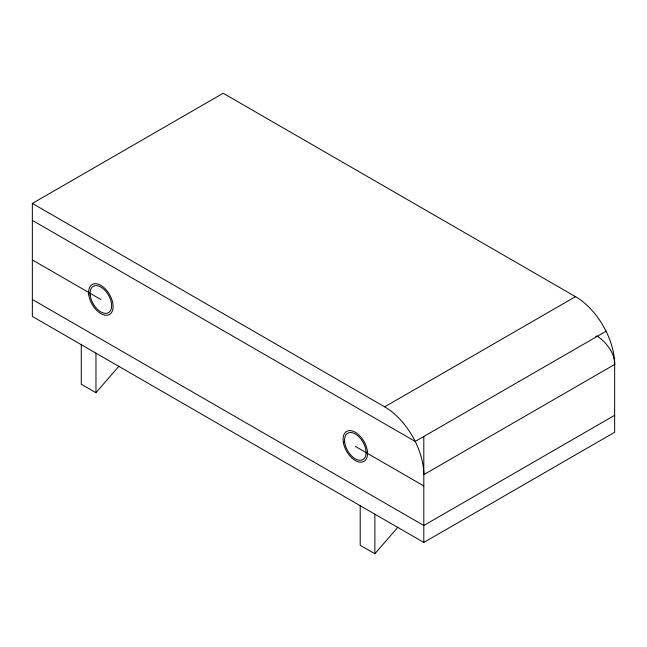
<?xml version="1.0" encoding="UTF-8"?>
<svg xmlns="http://www.w3.org/2000/svg" width="647" height="647" viewBox="0 0 647 647"><rect width="100%" height="100%" fill="white"/><g stroke="black" fill="none" stroke-linecap="round" stroke-linejoin="round"><path stroke-width="0.97" d="M81.279 344.689L81.279 384.237L95.966 392.713L119.016 366.097M360.201 505.719L360.201 545.275L374.88 553.751L397.937 527.127M32.35 203.433L223.191 93.249L575.506 296.658A55.359 31.962 60 0 1 614.65 364.463L614.65 432.269L423.809 542.445L32.35 316.44L32.35 203.433L384.666 406.842A55.359 31.962 60 0 1 423.809 474.639L614.65 364.463M384.666 406.842L575.506 296.658M606.061 331.256L415.228 441.432L32.35 220.384M614.65 415.317L423.809 525.493L32.35 299.488M595.604 336.214L597.472 336.214A58.028 47.385 0 0 1 605.883 343.646L606.587 344.487M32.35 259.932L100.859 299.488M355.308 446.39L423.809 485.946M423.809 436.474L423.809 542.445M374.88 514.195L374.88 553.751M95.966 353.165L95.966 392.713M606.449 344.568A42.5 34.703 0 0 1 614.804 364.463M88.776 294.741A17.299 9.988 60 0 0 108.567 314.903A17.299 9.988 60 0 0 105.226 288.813A17.299 9.988 60 0 0 88.776 294.741M90.224 295.307A15.221 8.791 60 0 0 107.645 313.051A15.221 8.791 60 0 0 104.701 290.099A15.221 8.791 60 0 0 90.224 295.307M343.298 442.127A17.299 9.988 60 0 0 363.315 461.691A17.299 9.988 60 0 0 359.303 435.35A17.299 9.988 60 0 0 343.298 442.127M344.673 442.216A15.221 8.791 60 0 0 362.094 459.96A15.221 8.791 60 0 0 359.15 437A15.221 8.791 60 0 0 344.673 442.216"/></g></svg>
